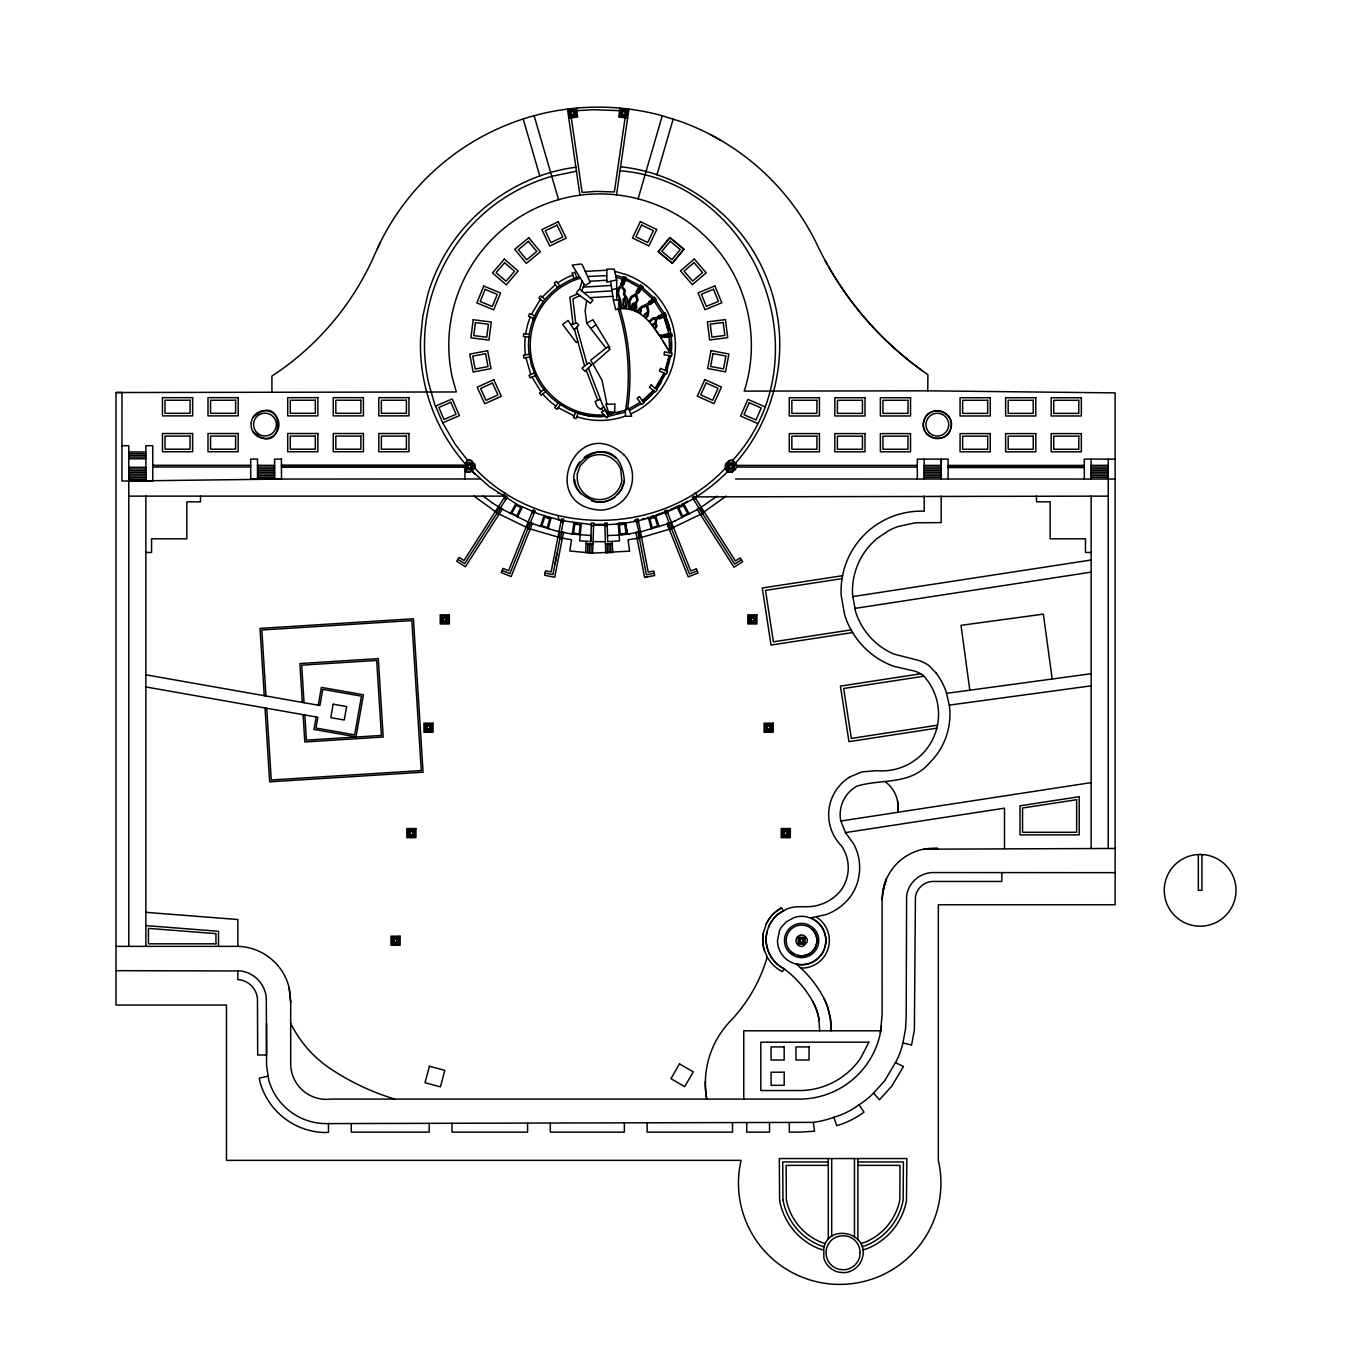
<?xml version="1.0" encoding="UTF-8"?>
<svg xmlns="http://www.w3.org/2000/svg" width="1352" height="1352" viewBox="0 0 1352 1352"><rect width="100%" height="100%" fill="white"/><g stroke="black" fill="none" stroke-linecap="round" stroke-linejoin="round"><path stroke-width="1.5" d="M594.441 524.508L604.124 524.542M604.919 524.627L599.274 524.525M927.726 390.829L1115.113 392.891L1115.113 904.741L938.322 904.741L938.322 1160.371A101.231 101.231 0 0 1 839.693 1284.4A101.231 101.231 0 0 1 741.065 1160.371L226.46 1160.371L226.46 1005.06L116.019 1005.06L116.019 392.519L456.3 391.962L452.295 377.495A151.204 151.052 66.7 0 1 448.898 339.724C450.199 301.682 466.508 264.451 493.615 237.698A151.289 151.289 0 0 1 558.562 199.69C607.403 185.393 662.869 198.068 700.674 232.138A151.289 151.289 0 0 1 720.075 252.993C749.954 291.474 759.418 344.777 744.192 391.117L927.726 390.829L927.911 374.656L922.267 370.685A330.31 330.057 -41.9 0 1 841.265 287.08L839.338 284.19A330.361 330.091 -41.9 0 1 828.539 266.581L825.193 260.581L827.306 264.4M819.718 1030.799L818.72 1018.005A56.547 56.48 -46.9 0 0 812.535 1001.173A104.121 104.003 -46.9 0 0 786.83 970.905L783.957 968.691A32.837 32.803 -46.9 0 1 767.108 931.545L768.46 927.387A32.837 32.803 -46.9 0 1 778.093 914.138M587.495 552.816L587.833 543.707M589.202 552.934L589.523 543.825M590.756 541.628L590.976 535.527M591.415 524.61L590.807 541.628L580.684 540.935L579.619 540.8L581.309 523.799M590.908 553.036L591.23 543.943M562.364 538.147L571.507 539.735L569.834 551.008L592.615 553.154L593.697 522.987L591.415 522.903L591.314 525.759L593.596 525.843M585.619 552.681L586.261 541.307M116.019 946.366L237.851 946.366A54.3 54.3 0 0 1 289.243 988.075L290.697 1002.187L290.697 1063.669A35.693 35.693 0 0 0 330.801 1099.091L799.269 1099.091A82.827 82.827 0 0 0 880.372 1033.097L882.112 1015.2L882.096 899.638L884.039 885.628L886.439 878.952L882.586 892.557M624.387 480.754C618.692 413.526 533.347 481.244 597.516 502.082A25.029 24.978 -24 0 0 615.177 496.742L621.295 489.627L624.387 480.754A25.063 25.063 0 0 1 617.509 494.629M880.372 1033.097L881.538 1026.117M619.875 108.126L618.81 117.066L627.632 118.114M620.078 116.069L620.889 109.292L627.683 110.104L626.872 116.88L620.078 116.069L621.734 114.785L622.19 110.932L620.889 109.292M622.038 114.531L622.427 111.253L625.706 111.641L625.317 114.92L622.038 114.531L622.427 111.253M625.317 114.92L625.706 111.641M626.872 116.88L625.57 115.241L626.027 111.388L627.683 110.104M625.79 409.774L627.227 397.894A228.725 228.725 0 0 0 621.058 319.004L617.965 308.07M627.615 408.879C632.601 374.098 629.61 338.186 618.658 304.791M475.025 467.792C467.268 443.067 455.945 485.334 475.025 467.792A5.695 5.695 0 0 0 474.451 463.482M525.337 336.682L525.184 337.746A75.273 75.273 0 0 0 525.134 351.909L525.489 354.849M525.708 333.86L525.81 333.065A75.273 75.273 0 0 1 529.392 319.359L530.322 317.027M665.218 370.397L669.172 355.525M669.544 352.703L669.629 352.061A69.865 69.865 0 0 0 669.848 349.154M670.862 355.745L666.806 371.056M671.234 352.923L671.319 352.23A71.74 71.656 -23.6 0 0 671.386 338.76L671.099 336.462M625.097 117.81L614.366 191.95L595.978 191.376L582.12 192.44L571.304 117.81M616.529 194.823L628.933 109.106M586.683 300.533L585.163 310.926L586.683 323.179L605.949 348.14M563.463 532.57L572.268 534.074L573.941 522.802M924.193 496.133L924.193 511.208C906.144 510.481 887.943 516.109 873.426 526.874A79.734 79.43 -48.1 0 0 842.583 575.682L841.772 580.532A80.038 79.734 -48.1 0 0 841.181 595.269L844.594 614.619A80.545 80.241 -48.1 0 0 850.205 628.257L852.622 632.533A80.545 80.241 -48.1 0 0 893.672 666.266L912.82 670.677A28.155 28.088 -28.7 0 1 914.983 671.251A27.817 27.75 -6.9 0 1 918.599 672.671L918.718 672.721A28.409 28.341 -28.9 0 1 923.112 675.324L925.005 677.453A56.885 56.767 0.5 0 1 935.026 694.556L935.516 695.908A56.885 56.767 0.5 0 1 937.882 705.558L938.085 706.978A56.97 56.852 0.5 0 1 937.713 723.996L936.818 728.17A56.835 56.733 0.5 0 1 927.387 748.028L926.593 749.076A55.669 55.533 -28.9 0 1 924.126 752.033L924.075 752.101A56.564 56.446 -6.9 0 1 919.411 756.714L919.208 756.883A51.528 51.393 -28.7 0 1 916.521 759.097L910.927 762.9A56.564 56.345 -48.1 0 1 876.907 770.657L861.917 771.874L850.019 776.876M316.165 716.982L313.968 729.421L356.015 736.823L363.435 694.776L321.387 687.357L318.244 705.22M266.547 1023.329L266.547 1065.376L268.811 1080.383A59.961 59.961 0 0 0 325.359 1123.613L813.346 1122.363A98.29 98.29 0 0 0 833.863 1117.293A80.292 80.292 0 0 0 859.027 1104.77A76.489 76.489 0 0 0 873.561 1093.126L884.664 1080.789L895.463 1062.621A73.549 73.549 0 0 0 902.933 1042.865L905.536 1028.99L906.195 1016.484L906.601 895.903A27.108 27.108 0 0 1 932.069 872.564L1115.113 872.648M555.03 563.852L557.125 553.103M560.962 521.635L563.192 522.075L563.75 519.269L561.519 518.83L551.126 571.913L545.549 570.831L544.67 575.293L554.726 577.27L563.581 531.995L561.333 531.556M559.001 537.488L560.1 531.911L561.773 532.232L560.674 537.826L530.237 529.004L511.157 576.56L501.322 572.623L503.028 568.398L508.622 570.645L533.026 509.89L535.122 510.735L530.254 522.886M560.134 537.707L552.934 574.583L545.11 573.062M561.232 532.13L563.412 520.959M784.295 968.945L782.233 971.632L780.172 970.482A36.2 36.2 0 0 1 767.716 957.875L764.556 950.895A36.2 36.2 0 0 1 763.272 933.218L766.195 924.024A36.234 36.2 -46.9 0 1 774.206 913.039L781.54 907.75L783.315 910.673M548.185 528.953L551.075 517.934M767.226 956.962L766.821 958.416A155.193 155.024 -46.9 0 1 730.249 1021.216A89.739 89.638 -46.9 0 0 717.574 1038.032C706.927 1056.284 703.006 1078.288 706.724 1099.091A89.84 89.84 0 0 1 705.338 1081.583M638.11 198.812L662.277 115.765L680.766 121.579A243.022 243.022 0 0 1 817.368 245.253A330.091 330.091 0 0 0 826.849 263.589M656.937 174.831L673.195 119.027M540.377 526.536L543.977 515.703M579.535 288.99L592.92 300.228L590.368 303.254L576.273 292.877L579.535 288.99L582.289 281.284M584.182 284.342L581.816 290.9M621.582 284.106L623.441 279.019L624.776 279.509L622.934 284.596M621.717 284.157L618.185 288.179L617.391 293.502L619.824 301.057L620.399 308.476M622.258 284.342L624.117 279.272M622.799 284.545L622.173 286.269L625.283 290.139L624.658 294.128L627.598 298.927L626.382 308.729M732.209 460.795C825.616 359.818 758.185 182.317 620.027 170.741M605.578 416.517L588.576 415.808L575.546 412.411L573.366 417.65L576.02 418.664L578.081 413.239M579.957 295.581L572.893 298.944L575.715 323.365M575.546 412.411L567.316 408.794L555.976 401.527A71.572 71.572 0 0 1 546.191 392.266L543.352 388.784A71.572 71.572 0 0 1 536.186 377.377L531.285 364.837L528.818 351.588A71.572 71.572 0 0 1 528.869 338.118L529.46 333.657A71.572 71.572 0 0 1 532.874 320.627C538.028 306.532 547.695 294.161 560.134 285.796A71.572 71.572 0 0 1 571.981 279.357L579.417 276.687M532.874 320.627L534.834 315.827L529.595 313.63L528.497 316.25L533.736 318.447M527.06 527.736L529.173 522.447L530.761 523.089L528.632 528.362L499.192 514.047M528.125 528.159L509.89 573.603L502.183 570.51M655.162 388.176L664.136 373.101M665.742 373.693L656.497 389.241A71.386 71.386 0 0 0 661.534 381.889M644.025 316.351L645.597 313.529L647.084 313.394L647.152 315.658L645.225 317.365M377.394 248.599C388.92 223.3 405.008 200.147 424.359 180.222A243.022 243.022 0 0 1 517.275 120.953C563.598 104.577 614.907 102.684 662.277 115.748M632.618 310.115L635.406 303.659L633.311 304.538L631.232 309.709M531.42 314.391L540.428 299.316M517.444 517.292L522.345 507.017M640.595 313.85L641.456 307.935L646.56 305.975L647.692 311.551L643.366 315.827M380.25 242.532L375.079 253.652A277.92 277.92 0 0 1 271.904 376.059L271.938 392.232M510.279 513.709L515.839 503.738M628.663 309.084L628.832 300.719L631.063 296.578L635.524 293.773L639.935 287.435L641.085 288.28L637.907 292.657M629.829 309.355L630.015 301.09L632.06 297.305L635.693 295.513M633.226 310.335L634.189 306.498L635.66 305.434L634.325 310.707M635.389 311.146L636.792 307.276L636.268 303.659L638.059 299.806L636.538 294.313L637.806 292.573M505.057 492.77L502.893 496.133L128.778 496.133M497.249 512.814L464.665 563.632L457.973 559.305M500.308 508.031L507.389 496.995L505.479 495.762L463.99 560.488L459.207 557.396L456.739 561.232L465.375 566.758L502.555 508.774L500.629 507.541M639.834 313.377L640.814 309.185L637.333 312.008M636.285 311.551L640.916 306.921L649.095 302.882M639.716 287.013L636.589 291.339L638.431 292.674L642.606 286.911L640.747 285.576M637.333 292.235L640.51 287.858M558.072 403.065L554.692 407.645L556.99 409.335L560.404 404.704M735.556 469.533C716.29 480.889 729.995 445.704 736.502 467.099L917.366 467.099M252.875 417.582C286.117 387.669 286.117 461.471 252.875 431.558M630.285 309.473L632.347 303.727L635.913 302.206L636.961 300.11L635.474 295.159M569.564 116.88L570.848 115.224L574.701 114.751L576.341 116.035L575.513 109.259L568.736 110.087L569.564 116.88L576.341 116.035M571.102 114.903L570.696 111.624L571.102 114.903L574.38 114.498L573.975 111.219L570.696 111.624M571.017 111.878L573.975 111.219M574.701 114.751L574.228 110.915L575.513 109.259M654.131 328.232L655.754 326.187L655.281 324.176L652.205 325.629M542.22 297.102L555.385 284.664M642.42 400.75L653.337 390.373M643.417 402.152L654.672 391.438M735.556 463.094C772.583 421.165 787.793 361.373 775.592 306.786A180.12 179.867 -7.8 0 0 765.283 274.591C740.862 216.219 683.571 173.343 620.602 166.769M651.512 324.717L654.74 323.043L655.804 319.207L653.117 319.207L649.653 322.199M725.517 468.062C660.79 537.707 539.668 537.775 474.856 468.214M466.119 469.735L467.589 468.265L471.459 468.265L472.947 469.735L466.119 469.735L466.119 462.908L472.947 462.908L472.947 469.735M467.877 467.978L471.172 467.978L467.877 467.978L467.877 464.665L471.172 464.665L471.172 467.978M467.877 464.665L471.172 464.665M466.119 462.908L467.589 464.395L471.459 464.395L472.947 462.908M441.377 622.816L442.848 621.328L446.718 621.328L448.205 622.816L441.377 622.816L441.377 615.988L448.205 615.988L448.205 622.816M443.135 621.041L446.43 621.041L443.135 621.041L443.135 617.746L446.43 617.746L446.43 621.041M443.135 617.746L446.43 617.746M441.377 615.988L442.848 617.458L446.718 617.458L448.205 615.988M425.086 731.145L426.573 729.658L430.443 729.658L431.93 731.145L425.086 731.145L425.086 724.317L431.93 724.317L431.93 731.145M426.86 729.37L430.156 729.37L426.86 729.37L426.86 726.075L430.156 726.075L430.156 729.37M426.86 726.075L430.156 726.075M425.086 724.317L426.573 725.787L430.443 725.787L431.93 724.317M727.511 469.735L728.981 468.265L732.852 468.265L734.339 469.735L727.511 469.735L727.511 462.908L734.339 462.908L734.339 469.735M729.269 467.978L732.581 467.978L729.269 467.978L729.269 464.682L732.581 464.682L732.581 467.978M729.269 464.682L732.581 464.682M727.511 462.908L728.981 464.395L732.852 464.395L734.339 462.908M407.949 836.516L409.436 835.046L413.306 835.046L414.794 836.516L414.794 829.689L407.949 829.689L407.949 836.516L414.794 836.516M409.724 834.759L413.019 834.759L409.724 834.759L409.724 831.446L413.019 831.446L413.019 834.759M409.724 831.446L413.019 831.446M407.949 829.689L409.436 831.176L413.306 831.176L414.794 829.689M392.131 944.152L393.618 942.665L397.488 942.665L398.958 944.152L392.131 944.152L392.131 937.308L398.958 937.308L398.958 944.152M393.905 942.378L397.201 942.378L393.905 942.378L393.905 939.082L397.201 939.082L397.201 942.378M393.905 939.082L397.201 939.082M392.131 937.308L393.618 938.795L397.488 938.795L398.958 937.308M748.94 622.816L750.428 621.328L754.298 621.328L755.768 622.816L748.94 622.816L748.94 615.988L755.768 615.988L755.768 622.816M750.715 621.041L754.01 621.041L754.01 617.746L750.715 617.746L750.715 621.041L754.01 621.041M750.715 617.746L754.01 617.746M748.94 615.988L750.428 617.458L754.298 617.458L755.768 615.988M765.232 731.145L766.702 729.658L770.572 729.658L772.06 731.145L765.232 731.145L765.232 724.317L772.06 724.317L772.06 731.145M766.99 729.37L770.285 729.37L766.99 729.37L766.99 726.075L770.285 726.075L770.285 729.37M766.99 726.075L770.285 726.075M765.232 724.317L766.702 725.787L770.572 725.787L772.06 724.317M782.369 836.516L783.839 835.046L787.709 835.046L789.196 836.516L782.369 836.516L782.369 829.689L789.196 829.689L789.196 836.516M784.126 834.759L787.422 834.759L787.422 831.446L784.126 831.446L784.126 834.759L787.422 834.759M784.126 831.446L787.422 831.446M782.369 829.689L783.839 831.176L787.709 831.176L789.196 829.689M798.187 944.152L799.657 942.665L803.527 942.665L805.015 944.152L805.015 937.308L798.187 937.308L798.187 944.152L805.015 944.152M799.945 942.378L803.24 942.378L799.945 942.378L799.945 939.082L803.24 939.082L803.24 942.378M802.97 942.091L803.24 939.082M798.187 937.308L799.657 938.795L803.527 938.795L805.015 937.308M608.501 416.315L606.862 417.869L601.437 412.14L604.952 410.079L608.501 416.315L625.418 412.09M645.918 318.024L647.912 316.199L648.825 311.366L647.676 305.569L654.064 300.381L653.134 299.299L648.994 302.78M608.975 347.971L609.718 347.312L592.97 319.714L586.683 323.179M593.528 363.705L610.056 349.205L607.825 346.67L590.74 360.156L601.995 380.267L606.963 404.163M651.664 299.975L648.943 302.273L650.413 304.014L655.855 299.417M649.467 303.321L653.591 299.84M717.118 496.133L701.215 507.152M726.108 496.133L702.313 513.168L734.711 564.088L741.42 559.812M543.893 389.444L539.448 392.976L541.222 395.207L545.684 391.641M590.875 328.604L595.978 324.666M778.076 914.206L786.915 909A32.854 32.82 -90 0 1 798.998 906.719L806.975 906.719A43.636 43.585 90 0 0 818.771 905.063L822.54 903.795A43.636 43.585 90 0 0 831.345 899.198L832.967 898.032A43.602 43.551 -90 0 0 838.882 892.709C847.704 883.093 850.374 868.626 846.521 856.272A38.853 38.718 -25.8 0 0 841.434 845.828A44.565 44.413 -25.8 0 1 829.503 823.25L829.148 821.12A44.295 44.143 -25.8 0 1 850.002 776.859M577.777 341.38L576.273 342.512L562.685 324.48L568.077 320.407L574.11 329.787L578.757 325.122L576.746 323.145L570.696 324.48M648.96 321.286L652.661 318.075L658.407 317.078M557.683 283.007L558.072 282.72A75.273 75.273 0 0 1 570.527 275.96L572.758 275.081M640.104 402.423L628.764 408.862M641.101 403.809L629.795 410.264M693.137 498.77L695.063 497.536M693.745 499.733L695.672 498.499M698.95 507.879L697.007 509.113L734.001 567.232L742.67 561.773L740.203 557.903L735.403 560.945L694.151 496.099L692.224 497.316L699.254 508.369M700.674 514.892L702.617 513.659L698.781 508.673L700.218 507.76L703.277 512.577M697.311 509.603L675.172 520.841M700.37 514.402L670.862 528.632L668.801 523.325L670.389 522.7L672.468 528.007M603.854 407.104L600.237 409.233L596.992 406.107L595.167 401.358L600.423 399.347M687.745 501.254L681.526 504.465M695.857 496.877L1108.217 496.133M679.786 505.225L670.338 509.552M631.012 413.78C658.221 401.966 676.473 372.78 675.358 343.154A75.442 75.34 -23.6 0 0 671.048 320.001C665.759 305.13 655.703 292.032 642.69 283.109A75.273 75.273 0 0 0 625.925 274.473L614.721 271.363M658.34 316.959L663.257 314.695L663.849 315.996L656.954 319.004L656.075 322.587L656.987 326.457L654.824 329.178A211.436 211.436 0 0 1 658.694 334.654L664.085 335.465M658.644 317.602L663.562 315.337M662.598 317.027L659.37 318.514L658.424 316.452L664.897 313.478L665.843 315.557M616.613 524.035L619.757 522.649M534.192 373.084L529.004 375.349L530.136 377.952L535.392 375.67M435.479 406.107L452.21 398.908L459.41 415.655L442.679 422.838L434.685 404.214L428.533 382.7A175.506 175.354 66.7 0 1 424.596 338.862C426.319 279.796 460.204 223.097 511.394 193.606A175.287 175.287 0 0 1 551.751 176.335L576.459 171.214M577.642 293.891L569.851 297.17L572.961 323.973M732.395 471.831L736.418 467.809A5.695 5.695 0 0 0 735.86 463.482L733.747 461.387A5.695 5.695 0 0 0 729.455 460.829L725.99 463.482A5.695 5.695 -38.2 0 0 725.416 467.809L728.069 471.257L732.395 471.831A5.695 5.695 0 0 1 728.069 471.257M663.849 512.171L668.784 510.262M800.097 935.246C795.365 936.328 794.452 943.409 798.745 945.656A5.695 5.695 0 0 0 803.071 946.231L807.093 942.209A5.695 5.695 0 0 0 806.536 937.882L804.44 935.804A5.695 5.695 0 0 0 800.13 935.229M697.193 570.865L689.469 573.941L671.386 528.429M625.418 410.264L607.538 414.625M625.435 416.061C609.87 421.621 592.463 421.925 576.763 416.703M665.59 513.574L667.618 512.78L667.229 511.715M669.105 522.582L666.975 523.41L669.477 529.781L671.589 528.953M671.403 522.311L675.189 520.824M655.669 515.163L662.277 512.83M650.684 516.701L653.827 515.619M580.346 278.174L576.729 279.34A69.865 69.865 0 0 0 550.923 295.547L545.093 302.104A69.865 69.865 0 0 0 601.978 415.013L604.04 414.895M611.865 289.75L616.681 288.466M617.036 412.918L619.453 412.309M607.2 524.61C652.306 523.021 696.466 503.502 728.018 471.223L729.455 471.831M640.51 531.894L667.195 523.951L669.477 529.781M660.57 337.425L661.669 336.344L659.421 335.702M661.246 338.439L662.7 336.817L669.629 335.955L669.426 334.552L664.069 335.33M616.681 279.965L606.811 282.196L606.811 269.116L614.214 269.116L616.681 279.965L616.681 299.924M267.916 1076.243L259.246 1078.119L260.26 1082.868A68.851 68.851 0 0 0 325.207 1132.52L328.485 1132.351L328.485 1123.444M860.666 1243.536L864.621 1242.387A57.781 57.781 0 0 0 899.841 1199.562L900.009 1165.373L857.878 1165.373M862.018 1246.679L865.871 1245.513A61.161 61.161 0 0 0 903.153 1200.204L903.423 1161.959L857.878 1161.959M862.677 1249.992L867.122 1248.64A64.524 64.524 0 0 0 906.465 1200.829L906.854 1158.546L779.31 1158.546L779.597 1200.846M647.253 517.613L649.112 517.241M638.161 531.708L635.93 532.147L644.617 577.439L654.689 575.513L653.827 571.034L648.233 572.116L638.043 518.999L635.812 519.422L640.476 537.673L638.803 537.978L638.212 532.299M636.133 521.111L638.364 520.672M636.336 522.227L638.583 521.788M637.215 538.873L639.445 538.434M654.25 573.282L646.425 574.786L639.344 537.876M585.281 271.397L606.811 270.214M587.579 276.467L606.811 275.639M607.487 535.51L621.43 535.02L635.474 532.806M637.113 538.299L628.038 539.854L629.593 551.143L592.615 553.154M641.592 537.454L669.257 529.257L688.185 576.882L698.038 572.995L696.348 568.753L690.737 570.983L667.009 511.225M644.617 577.439L646.746 577.034M621.21 523.275L625.249 522.649M842.583 575.682L762.274 588.002L771.029 645.056L852.622 632.533M842.093 578.639L765.519 590.385L773.412 641.811L851.135 629.88M852.706 596.604L1091.132 560.015M854.717 608.434L1091.132 572.133M920.729 673.786L840.42 686.106L848.955 741.657L936.818 728.17M840.809 821.036L1091.132 782.622M936.006 672.907A68.411 68.276 0.5 0 1 946.113 691.683L949.391 705.524A68.411 68.276 0.5 0 1 948.783 726.801L947.11 733.713A68.192 68.056 0.5 0 1 929.838 762.562C910.149 785.85 881.521 778.397 856.644 786.256A32.837 32.735 -25.8 0 0 840.623 820.258L845.423 832.595L1004.502 808.175L1004.502 848.465M642.251 518.847L644.127 518.56M529.139 354.292L523.477 355.137L523.9 357.959L529.562 357.114M666.046 334.603L671.336 333.843L671.657 336.09L664.609 337.121L664.288 334.857M664.17 336.023L669.527 335.245M610.783 414.219L609.786 412.056M923.923 676.22L843.665 688.489L851.337 738.412L937.477 725.196M946.603 693.356L1091.132 673.718M949.324 705.119L1091.132 685.836M568.736 110.087L570.375 111.388L574.228 110.915M571.355 114.582L574.38 114.498M568.769 118.114L577.608 117.032L576.527 108.126M575.884 167.242C518.695 174.543 466.541 211.537 440.414 262.896A180.289 179.748 52.7 0 0 427.824 294.263L422.804 316.267L420.573 338.71A179.529 179.36 66.7 0 0 424.613 383.562C431.085 412.935 444.994 440.583 464.75 463.28M629.153 533.972L627.26 534.209L625.689 522.937L627.277 534.192M634.206 520.368L636.082 520.165M576.831 110.678L593.562 109.698L619.571 110.678M810.423 917.974L826.63 914.442A55.043 54.993 -90 0 0 835.637 909.981L837.75 908.612A55.009 54.959 -90 0 0 845.49 902.24C857.185 891.002 861.866 873.493 858.672 857.743A50.328 50.142 -25.8 0 0 853.467 843.631L845.423 832.595M589.759 281.267L606.811 280.253M583.185 287.131L611.205 285.475M583.794 292.573L612.033 290.9M589.878 297.693L612.845 296.325M605.764 553.221L605.442 544.112L612.287 543.707M604.952 525.894L607.234 525.827M281.419 479.064L128.778 481.008M250.644 479.064L480.247 478.963M800.925 968.066L803.561 968.049A27.615 27.615 0 0 0 819.244 919.14L816.591 917.247M116.019 392.519L121.984 392.502L121.95 481.008L152.742 480.991L152.742 445.687L145.864 445.687L145.864 480.991M610.597 281.351L613.385 299.924L618.658 299.924L618.658 306.346M121.95 445.687L128.778 445.687L128.778 946.366M128.778 451.957L145.864 451.957M128.778 453.664L145.864 453.664M128.778 455.37L145.864 455.37M128.778 457.077L145.864 457.077M128.778 458.784L145.864 458.784M281.52 459.122L274.591 459.122L274.642 479.064M1115.113 459.122L1084.304 459.122L1084.304 479.047M152.691 465.308L250.728 465.308M257.505 465.308L274.642 465.392M281.419 465.392L463.956 465.392M736.485 465.392L917.366 465.392M924.143 465.392L941.279 465.392M948.107 465.392L1084.304 465.392M1091.132 465.358L1108.217 465.358M281.52 465.494L464.057 465.494L464.04 467.2L281.52 467.2M948.107 465.848L1084.304 465.848M152.742 467.015L250.728 467.015M257.556 467.099L274.642 467.099M924.143 467.099L941.229 467.099M948.107 467.099L1084.304 467.099M1091.132 467.082L1108.217 467.082M128.778 467.319L145.864 467.319M948.107 467.555L1084.304 467.555M1091.132 468.789L1108.217 468.789M128.778 469.026L145.864 469.026M257.556 468.806L274.642 468.806M924.143 468.806L941.229 468.806M128.778 470.75L145.864 470.75M257.556 470.513L274.642 470.513M924.143 470.513L941.229 470.513M1091.132 470.496L1108.217 470.496M128.778 472.456L145.864 472.456M257.556 472.22L274.642 472.22M924.143 472.22L941.229 472.22M1091.132 472.203L1108.217 472.203M257.556 473.927L274.642 473.927M924.143 473.927L941.229 473.927M1091.132 473.91L1108.217 473.91M128.778 474.163L145.864 474.163M257.556 475.634L274.642 475.634M924.143 475.634L941.229 475.634M1091.132 475.617L1108.217 475.617M128.778 475.87L145.864 475.87M257.556 477.357L274.642 477.357M924.143 477.357L941.229 477.357M1091.132 477.324L1108.217 477.324M128.778 477.577L145.864 477.577M735.556 478.997L1115.113 479.03M128.778 479.284L145.864 479.284M145.864 552.478L151.559 552.478L151.559 538.806L186.846 538.806L186.846 501.829L200.519 501.829L200.519 496.133M1091.132 552.478L1085.453 552.478L1085.453 538.806L1050.149 538.806L1050.149 501.829L1036.477 501.829L1036.477 496.133M1115.113 848.465L923.771 849.191L937.899 848.465A51.376 51.376 0 0 0 882.112 899.638M799.945 939.082L802.97 939.37M116.019 970.668L241.129 970.973A30.048 30.048 0 0 1 266.31 997.573L266.547 1055.016L257.674 1055.016L257.455 998.486A21.142 21.142 0 0 0 239.743 979.761L237.851 979.592L237.851 970.668M880.659 1030.799L743.752 1030.799L743.752 1099.091M828.286 1161.959L782.74 1161.959L782.96 1200.204M828.286 1165.373L786.154 1165.373L786.323 1199.562A57.781 57.781 0 0 0 821.526 1242.387L825.464 1243.519M593.629 524.694L604.919 524.745M593.021 541.628L605.375 541.696M590.993 535.51L572.251 534.091M593.646 524.491L599.274 524.728M586.092 543.588L592.987 544.045M591.365 524.542L562.449 520.757M145.864 912.33L237.851 919.529L237.851 946.366M145.864 925.596L218.517 931.274L218.517 946.366M622.19 110.932L626.027 111.388M622.68 111.557L625.401 111.895M622.359 114.278L625.08 114.599M621.734 114.785L625.57 115.241M529.376 334.333L523.731 333.589L523.359 336.411L529.004 337.155M573.4 522.599L577.388 523.275M145.864 674.817L319.917 705.507L322.773 689.351L361.457 696.162L354.63 734.846L315.945 728.035L317.855 717.27L145.864 686.951M615.616 275.318L623.238 277.481M561.181 520.52L538.485 513.912L517.816 504.854L489.356 486.619L472.22 471.324L475.363 474.332M557.582 531.42L559.018 531.674M560.032 538.265L562.263 538.704M824.162 1246.73L820.258 1245.547A61.161 61.161 0 0 1 783.011 1200.204M823.469 1250.076L818.974 1248.724A64.524 64.524 0 0 1 779.698 1200.829M822.844 928.756L824.145 931.494A24.184 24.167 -46.9 0 1 797.241 964.28L794.3 963.537A24.235 24.218 -46.9 0 1 777.485 940.586L779.58 930.362A21.378 21.362 -46.9 0 1 781.642 926.897L786.188 921.912L794.131 917.518A24.252 24.218 -90 0 1 806.13 916.707L811.927 918.566A24.252 24.218 -90 0 1 822.861 928.773M902.933 1042.865L911.552 1045.079L914.374 1030.055L915.422 897.12A18.218 18.218 0 0 1 932.525 881.453L1001.832 881.453L1001.832 872.648M616.039 277.16L628.139 281.182L640.324 288.111M557.599 531.387L532.367 523.731M794.047 953.904L797.781 955.374A15.362 15.345 -46.9 0 0 812.569 951.2A15.379 15.362 -46.9 0 0 811.251 928.554A15.379 15.362 -46.9 0 0 788.824 931.849A15.379 15.362 -46.9 0 0 794.047 953.904A15.379 15.379 0 0 1 790.835 951.504M625.925 278.461L640.172 285.897M574.059 415.808L558.207 407.696M531.961 512.526L534.057 513.371M530.457 522.345L532.587 523.19L530.035 529.545L527.922 528.7M527.838 521.889L502.268 509.248M764.573 406.614L747.859 399.347L740.609 416.061L757.306 423.328M895.463 1062.621L903.474 1066.491L891.762 1086.146L879.442 1099.767L873.561 1093.126M711.253 135.031L720.971 140.439M503.941 498.161L505.851 499.378M492.01 502.674L498.449 506.763M495.339 511.58L474.113 496.133M496.928 513.304L498.871 514.52M497.468 492.567L498.837 493.531M642.487 287.553L653.76 297.829M641.49 288.939L652.458 298.944M555.875 406.039L553.695 404.451A75.273 75.273 0 0 1 543.403 394.7L542.794 393.956M483.103 496.133L492.043 502.657M545.076 299.451L540.682 295.851L538.873 298.048L543.301 301.665M796.429 964.077L802.97 970.043A115.528 115.41 -46.9 0 1 820.427 992.114L823.943 998.334A67.955 67.887 -46.9 0 1 827.508 1006.868L830.415 1018.867L831.108 1030.799L831.176 1028.111A67.853 67.853 0 0 0 823.943 998.334M624.134 454.965C575.935 410.822 536.169 507 600.998 510.127A32.989 32.955 -24 0 0 620.129 502.995C634.848 491.891 636.809 468.383 624.134 454.982M936.023 672.941L928.689 665.336A39.698 39.614 0.5 0 0 924.092 662.666L922.892 662.108A39.783 39.698 -28.9 0 0 917.907 660.249L893.655 653.996A69.053 68.783 -48.1 0 1 855.478 611.273L852.554 594.677A68.445 68.175 -48.1 0 1 876.89 538.62L888.264 530.913A59.572 59.42 -28.7 0 1 897.812 526.621L915.321 522.785L941.178 522.599L941.178 496.133M655.585 300.026L664.255 313.461M654.283 301.124L663.105 315.067M540.986 391.742L531.995 377.14M559.846 285.999L556.517 281.385L554.219 283.041L557.531 287.672M859.027 1104.77L863.996 1112.138A86.967 86.967 0 0 1 836.736 1125.692L833.863 1117.293M663.055 341.245L663.917 342.58A247.602 247.602 0 0 1 669.629 352.078L669.02 333.876L663.9 316.757M608.552 414.489L602.722 405.296L588.39 368.048M601.437 408.524L603.093 411.16M683.892 504.262L689.3 514.013M695.215 492.736L697.328 496.133M442.679 422.838L455.455 444.723L468.029 460.829A5.695 5.695 0 0 1 472.372 461.387M677.251 507.321L682.152 517.596M665.454 316.047L665.911 317.044A71.74 71.656 -23.6 0 1 670.017 329.888L670.727 333.64M621.497 308.459L620.805 300.752L618.422 293.384L619.182 288.922L621.396 287.131L624.083 290.46L623.475 294.398L625.182 297.186L623.137 299.147L623.137 308.459M667.618 512.78L666.587 510.143L664.542 510.921L669.308 523.123M530.795 374.555L525.894 357.655M586.227 370.228L597.804 400.361M576.729 277.532L574.735 272.208L572.065 273.205L574.076 278.546M655.652 515.906L659.184 526.739M534.125 115.748L558.562 199.69M523.207 119.01L539.786 175.98M576.763 327.133L587.022 364.161M574.465 329.432L584.622 366.054M648.504 518.137L651.377 529.156M558.021 515.619L558.951 519.996M613.385 299.924L615.616 309.692C643.18 302.578 657.647 332.862 669.629 352.061A70.017 69.949 -23.6 0 0 669.679 338.913M567.468 109.106L579.94 195.296M1052.194 679.008L1043.372 614.129L961.002 625.334L969.823 690.213M813.346 1122.363L814.512 1131.185L801.449 1132.046L789.314 1132.131L789.314 1123.191M573.721 111.54L574.059 114.261M570.375 111.388L570.848 115.224M289.243 988.075L290.697 1002.187M618.287 523.832L619.554 540.885L607.656 541.696L607.149 522.987L604.868 523.038L605.442 544.112M304.048 702.719L301.682 665.15L376.684 660.435L381.399 735.437L306.397 740.152L304.825 714.971M302.324 702.415L299.874 663.545L378.29 658.61L383.224 737.026L304.808 741.961L303.085 714.667M265.972 696.01L261.832 629.998L411.836 620.568L421.266 770.572L271.262 780.003L266.75 708.262M264.248 695.705L260.006 628.41L413.425 618.76L423.075 772.178L269.656 781.828L265.009 707.958M612.76 552.748L612.186 541.442M610.546 543.808L610.884 552.917M608.856 543.91L609.177 552.985M607.149 544.011L607.471 553.103M1201.911 854.582L1201.911 890.343L1198.328 890.343L1198.328 854.582M1108.217 459.105L1108.217 848.465M1091.132 459.105L1091.132 479.047M1091.132 496.133L1091.132 848.465M948.107 479.064L948.107 459.122L917.315 459.122L917.315 479.064M924.193 459.122L924.143 479.064M857.878 1158.546L857.878 1239.547M854.464 1158.546L854.464 1236.539M831.7 1158.546L831.7 1236.505M828.286 1158.546L828.286 1239.48M803.527 938.795L803.527 942.665M800.232 939.37L800.232 942.091M799.657 938.795L799.657 942.665M787.709 831.176L787.709 835.046M787.134 831.733L787.134 834.471M784.413 831.733L784.413 834.471M783.839 831.176L783.839 835.046M770.572 725.787L770.572 729.658M770.015 726.362L770.015 729.1M769.525 1123.225L769.525 1132.131L746.743 1132.131L746.743 1123.225M767.277 726.362L767.277 729.1M766.702 725.787L766.702 729.658M754.298 617.458L754.298 621.328M753.723 618.033L753.723 620.771M750.985 618.033L750.985 620.771M750.428 617.458L750.428 621.328M732.852 464.395L732.852 468.265M732.514 1123.225L732.514 1132.131L647.118 1132.131L647.118 1123.225M732.294 464.953L732.294 467.691M729.556 464.953L729.556 467.691M728.981 464.395L728.981 468.265M625.249 308.594L625.722 298.065L624.151 299.586L623.39 304.504L624.269 308.526M624.354 1123.225L624.354 1132.131L550.332 1132.131L550.332 1123.242M527.567 1123.242L527.567 1132.131L451.974 1132.131L451.974 1123.242M471.459 464.395L471.459 468.265M470.902 464.953L470.902 467.691M468.164 464.953L468.164 467.691M467.589 464.395L467.589 468.265M464.97 469.668L464.97 479.064M446.718 617.458L446.718 621.328M446.16 618.033L446.16 620.771M443.422 618.033L443.422 620.771M442.848 617.458L442.848 621.328M430.443 725.787L430.443 729.658M429.868 726.362L429.868 729.1M429.192 1123.275L429.192 1132.131L351.267 1132.131L351.267 1123.411M427.147 726.362L427.147 729.1M426.573 725.787L426.573 729.658M413.306 831.176L413.306 835.046M412.732 831.733L412.732 834.471M410.011 831.733L410.011 834.471M409.436 831.176L409.436 835.046M397.488 938.795L397.488 942.665M396.913 939.37L396.913 942.091M394.176 939.37L394.176 942.091M393.618 938.795L393.618 942.665M281.419 459.055L281.52 479.064M257.556 479.064L257.505 459.055L250.678 459.122L250.728 479.064M145.864 496.133L145.864 946.366M922.267 370.685A329.854 329.854 0 0 1 828.539 266.581M669.054 356.421A69.865 69.865 0 0 1 665.725 369.147M664.085 373.22A69.865 69.865 0 0 1 657.697 384.712M652.289 391.624A69.865 69.865 0 0 1 642.673 400.581M653.574 392.756A71.572 71.572 0 0 1 643.704 401.933M602.029 416.72A71.572 71.572 0 0 1 579.822 413.813M665.911 317.044A71.572 71.572 0 0 1 670.017 329.888M811.927 918.566A24.201 24.201 0 0 1 797.274 964.28M783.957 968.691A32.786 32.786 0 0 1 767.108 931.545M768.46 927.387A32.786 32.786 0 0 1 783.197 910.741M766.195 924.024A36.2 36.2 0 0 1 781.54 907.75M897.525 800.992A31.214 31.214 0 0 1 897.627 812.315L897.998 809.493A31.383 31.265 -48.1 0 0 885.729 782.115M812.265 929.449A15.379 15.379 0 0 1 797.781 955.374M812.535 1001.173A56.463 56.463 0 0 1 819.143 1020.54M290.697 1023.329A116.221 116.221 0 0 0 330.463 1068.722A242.667 242.667 0 0 0 394.733 1099.091M764.556 950.895A36.234 36.2 -46.9 0 1 763.272 933.218M471.003 471.831A5.695 5.695 0 0 1 466.677 471.257M615.177 496.742A25.063 25.063 0 0 1 591.365 500.781M580.988 493.886A25.063 25.063 0 0 1 574.684 479.74M575.462 470.378A25.063 25.063 0 0 1 579.636 461.978M584.03 457.483A25.063 25.063 0 0 1 615.954 458.125M577.355 473.842L577.236 479.47A22.494 22.494 0 0 0 587.157 495.846L589.607 497.266A22.494 22.494 0 0 0 611.256 496.336L613.571 494.731A22.494 22.494 0 0 0 621.852 480.382L620.669 469.262A22.494 22.494 0 0 0 616.309 462.046L612.033 458.379A22.494 22.494 0 0 0 587.934 457.872L580.109 465.882L577.355 473.842M580.076 524.83L579.315 533.922L573.535 533.127L574.87 524.12L580.076 524.83M823.757 1247.795L823.875 1258.12A19.959 19.959 0 0 0 838.155 1272.046L843.327 1272.671A19.959 19.959 0 0 0 862.407 1257.647C869.691 1233.058 829.148 1222.715 823.757 1247.795M860.159 1252.51L859.635 1256.938A17.086 17.086 0 0 1 843.293 1269.798L838.865 1269.258A17.086 17.086 0 0 1 826.647 1257.343L826.004 1252.915A17.086 17.086 0 0 1 830.855 1240.781C837.209 1234.207 848.515 1234.072 855.005 1240.494A17.086 17.086 0 0 1 860.159 1252.51M473.217 319.731L470.902 337.797L488.968 340.113L491.283 322.046L473.217 319.731M475.431 322.587L473.758 335.583L486.754 337.256L488.427 324.26L475.431 322.587M664.457 352.044L664.085 354.866L671.707 355.846L672.079 353.024L664.457 352.044M923.855 421.03C918.549 438.183 946.856 445.771 950.845 428.263C956.134 411.109 927.844 403.521 923.855 421.03M333.167 704.189L330.784 717.642L344.253 720.008L346.619 706.555L333.167 704.189M711.017 350.607L707.62 368.505L725.534 371.885L728.914 353.987L711.017 350.607M713.045 353.599L710.628 366.46L723.489 368.893L725.923 356.032L713.045 353.599M549.689 518.762L547.374 527.567L541.814 525.81L544.67 517.157L549.689 518.762M429.446 1066.221L425.018 1082.732L440.414 1086.856L444.842 1070.361L429.446 1066.221M623.559 276.636L620.923 283.869L623.593 284.833L626.23 277.616L623.559 276.636M623.728 277.008L621.278 283.7L623.424 284.478L625.858 277.785L623.728 277.008M868.88 1042.189L860.785 1057.906A74.292 74.292 0 0 1 857.1 1062.892C845 1078.017 826.782 1088.005 807.533 1090.101A74.292 74.292 0 0 1 801.33 1090.523L760.821 1090.557L760.821 1042.189L868.846 1042.189M483.746 286.066L476.833 302.916L493.683 309.828L500.595 292.978L483.746 286.066M485.148 289.412L480.18 301.513L492.28 306.481L497.249 294.381L485.148 289.412M660.52 368.42L659.421 371.056L666.502 374.014L667.601 371.394L660.52 368.42M749.194 402.727L743.972 414.726L755.988 419.948L761.193 407.949L749.194 402.727M704.848 379.523L697.328 396.119L713.924 403.64L721.444 387.061L704.848 379.523M706.133 382.92L700.725 394.852L712.639 400.26L718.047 388.328L706.133 382.92M520.824 507.558L516.903 515.771L511.833 513.253L516.261 505.293L520.824 507.558M640.375 221.61L632.482 238.02L648.892 245.929L656.802 229.519L640.375 221.61M641.575 225.024L635.896 236.837L647.692 242.515L653.371 230.702L641.575 225.024M679.481 1063.872L670.947 1078.659L684.737 1086.636L693.289 1071.832L679.481 1063.872M499.361 507.422L496.285 512.205L497.739 513.118L500.798 508.318L499.361 507.422M640.696 285.188L636.184 291.407L638.499 293.08L642.994 286.844L640.696 285.188M651.123 384.982L649.349 387.213L655.365 391.979L657.14 389.748L651.123 384.982M669.848 237.631L658.272 251.692L672.265 263.285L683.892 249.241L669.865 237.631L658.238 251.658L672.316 263.285L683.909 249.224L669.848 237.631M670.203 241.231L661.838 251.32L671.927 259.668L680.276 249.579L670.203 241.231M504.364 259.128L492.483 272.952L506.29 284.833L518.171 271.008L504.364 259.128M504.634 262.744L496.099 272.665L506.02 281.216L514.554 271.279L504.634 262.744M591.449 364.972L585.095 371.361L581.901 368.183L589.049 362.589L591.449 364.972M694.286 259.009L680.462 270.89L692.342 284.697L706.167 272.817L694.286 259.009M694.015 262.609L684.078 271.16L692.613 281.081L702.55 272.546L694.015 262.609M654.419 297.288L648.538 302.24L650.38 304.42L656.261 299.451L654.419 297.288M528.784 237.766L514.723 249.343L526.317 263.403L540.377 251.81L528.784 237.766M528.446 241.366L518.34 249.697L526.672 259.804L536.778 251.472L528.446 241.366M639.428 396.592L637.113 398.265L641.592 404.501L643.907 402.845L639.428 396.592M590.266 282.382L584.993 285.644L572.2 265.06L580.921 263.995L582.34 264.924L590.266 282.382M683.335 505.597L678.772 507.862L682.692 516.092L687.762 513.557L683.335 505.597M628.477 408.456L625.418 409.96L625.435 416.23L631.688 416.23L628.477 408.456M558.258 221.745L541.848 229.637L549.74 246.047L566.167 238.155L558.258 221.745M557.058 225.159L545.262 230.837L550.94 242.633L562.736 236.955L557.058 225.159M665.032 313.106L658.052 316.3L659.235 318.886L666.215 315.692L665.032 313.106M493.784 379.659L477.205 387.179L484.726 403.775L501.322 396.254L493.784 379.659M492.517 383.055L480.585 388.463L485.993 400.378L497.925 394.97L492.517 383.055M450.875 402.271L438.842 407.442L444.014 419.475L456.047 414.303L450.875 402.271M714.904 285.931L698.038 292.843L704.95 309.709L721.816 302.797L714.904 285.931M713.501 289.277L701.384 294.246L706.352 306.363L718.47 301.395L713.501 289.277M654.892 517.36L649.889 518.948L652.205 527.77L657.748 526.012L654.892 517.36M487.633 350.726L469.735 354.106L473.115 372.02L491.013 368.623L487.633 350.726M485.588 353.717L472.727 356.151L475.16 369.011L488.021 366.595L485.588 353.717M1079.2 796.717L1019.999 805.809L1019.999 834.843L1079.2 834.843L1079.2 796.717M1076.648 799.708L1022.551 808.006L1022.551 832.274L1076.648 832.274L1076.648 799.708M671.572 333.505L663.967 334.62L664.373 337.442L671.978 336.327L671.572 333.505M624.725 524.221L619.503 524.88L620.179 533.972L625.976 533.246L624.725 524.221M725.433 319.596L707.35 321.911L709.665 339.977L727.748 337.662L725.433 319.596M723.202 322.469L710.222 324.125L711.879 337.121L724.875 335.448L723.202 322.469M1200.12 854.464L1195.438 854.768A35.862 35.862 0 0 0 1169.869 909.609A35.862 35.862 0 0 0 1230.371 909.609A35.862 35.862 0 0 0 1204.801 854.768L1200.12 854.464M192.626 397.657L162.46 397.657L162.46 415.875L192.626 415.875L192.626 397.657M238.172 397.657L208.005 397.657L208.005 415.875L238.172 415.875L238.172 397.657M317.872 397.657L287.706 397.657L287.706 415.875L317.872 415.875L317.872 397.657M363.418 397.657L333.251 397.657L333.251 415.875L363.418 415.875L363.418 397.657M408.963 397.657L378.797 397.657L378.797 415.875L408.963 415.875L408.963 397.657M819.447 397.741L789.281 397.741L789.281 415.96L819.447 415.96L819.447 397.741M864.993 397.741L834.826 397.741L834.826 415.96L864.993 415.96L864.993 397.741M910.538 397.741L880.372 397.741L880.372 415.96L910.538 415.96L910.538 397.741M990.256 397.741L960.072 397.741L960.072 415.96L990.256 415.96L990.256 397.741M1035.801 397.741L1005.618 397.741L1005.618 415.96L1035.801 415.96L1035.801 397.741M1081.347 397.741L1051.163 397.741L1051.163 415.96L1081.347 415.96L1081.347 397.741M190.057 400.226L165.012 400.226L165.012 413.306L190.057 413.306L190.057 400.226M235.62 400.226L210.557 400.226L210.557 413.306L235.62 413.306L235.62 400.226M315.32 400.226L290.274 400.226L290.274 413.306L315.32 413.306L315.32 400.226M360.866 400.226L335.82 400.226L335.82 413.306L360.866 413.306L360.866 400.226M406.411 400.226L381.365 400.226L381.365 413.306L406.411 413.306L406.411 400.226M816.895 400.293L791.85 400.293L791.85 413.391L816.895 413.391L816.895 400.293M862.441 400.293L837.395 400.293L837.395 413.391L862.441 413.391L862.441 400.293M907.986 400.293L882.941 400.293L882.941 413.391L907.986 413.391L907.986 400.293M987.687 400.293L962.641 400.293L962.641 413.391L987.687 413.391L987.687 400.293M1033.232 400.293L1008.186 400.293L1008.186 413.391L1033.232 413.391L1033.232 400.293M1078.778 400.293L1053.732 400.293L1053.732 413.391L1078.778 413.391L1078.778 400.293M614.771 404.163L605.764 404.163L608.569 412.056L614.771 412.056L614.771 404.163M192.626 433.519L162.46 433.519L162.46 451.737L192.626 451.737L192.626 433.519M238.172 433.519L208.005 433.519L208.005 451.737L238.172 451.737L238.172 433.519M317.872 433.519L287.706 433.519L287.706 451.737L317.872 451.737L317.872 433.519M363.418 433.519L333.251 433.519L333.251 451.737L363.418 451.737L363.418 433.519M408.963 433.519L378.797 433.519L378.797 451.737L408.963 451.737L408.963 433.519M819.447 433.603L789.281 433.603L789.281 451.822L819.447 451.822L819.447 433.603M864.993 433.603L834.826 433.603L834.826 451.822L864.993 451.822L864.993 433.603M910.538 433.603L880.372 433.603L880.372 451.822L910.538 451.822L910.538 433.603M990.256 433.603L960.072 433.603L960.072 451.822L990.256 451.822L990.256 433.603M1035.801 433.603L1005.618 433.603L1005.618 451.822L1035.801 451.822L1035.801 433.603M1081.347 433.603L1051.163 433.603L1051.163 451.822L1081.347 451.822L1081.347 433.603M190.057 436.088L165.012 436.088L165.012 449.185L190.057 449.185L190.057 436.088M235.62 436.088L210.557 436.088L210.557 449.185L235.62 449.185L235.62 436.088M315.32 436.088L290.274 436.088L290.274 449.185L315.32 449.185L315.32 436.088M360.866 436.088L335.82 436.088L335.82 449.185L360.866 449.185L360.866 436.088M406.411 436.088L381.365 436.088L381.365 449.185L406.411 449.185L406.411 436.088M816.895 436.172L791.85 436.172L791.85 449.27L816.895 449.27L816.895 436.172M862.441 436.172L837.395 436.172L837.395 449.27L862.441 449.27L862.441 436.172M907.986 436.172L882.941 436.172L882.941 449.27L907.986 449.27L907.986 436.172M987.687 436.172L962.641 436.172L962.641 449.27L987.687 449.27L987.687 436.172M1033.232 436.172L1008.186 436.172L1008.186 449.27L1033.232 449.27L1033.232 436.172M1078.778 436.172L1053.732 436.172L1053.732 449.27L1078.778 449.27L1078.778 436.172M449.337 614.839L440.228 614.839L440.228 623.948L449.337 623.948L449.337 614.839M756.917 614.839L747.808 614.839L747.808 623.948L756.917 623.948L756.917 614.839M433.062 723.168L423.953 723.168L423.953 732.277L433.062 732.277L433.062 723.168M773.192 723.168L764.083 723.168L764.083 732.277L773.192 732.277L773.192 723.168M415.926 828.556L406.817 828.556L406.817 837.665L415.926 837.665L415.926 828.556M790.328 828.556L781.219 828.556L781.219 837.665L790.328 837.665L790.328 828.556M400.107 936.176L390.998 936.176L390.998 945.285L400.107 945.285L400.107 936.176M215.948 943.814L148.416 943.814L148.416 928.368L215.948 933.641L215.948 943.814M784.177 1046.921L771.079 1046.921L771.079 1060.019L784.177 1060.019L784.177 1046.921M809.054 1046.921L795.956 1046.921L795.956 1060.019L809.054 1060.019L809.054 1046.921M784.177 1072.221L771.079 1072.221L771.079 1085.318L784.177 1085.318L784.177 1072.221M800.688 957.537L798.136 957.199A17.086 17.052 -46.9 0 1 784.667 937.865A17.086 17.052 -46.9 0 1 803.358 923.484L804.508 923.669A17.103 17.086 -49.4 0 1 807.837 924.616L812.518 927.303A17.069 17.052 -46.9 0 1 800.688 957.554M941.279 479.064L941.279 459.122L941.229 479.064M927.472 434.533A13.976 13.976 0 0 0 950.845 428.263A13.976 13.976 0 0 0 933.725 411.16A13.976 13.976 0 0 0 927.472 434.533M255.089 434.448A13.976 13.976 0 0 0 278.461 428.178A13.976 13.976 0 0 0 261.358 411.076A13.976 13.976 0 0 0 255.089 434.448M668.344 330.243A69.865 69.865 0 0 0 664.339 317.72A70.017 69.949 -23.6 0 1 668.344 330.243M256.914 432.623A11.391 11.391 0 0 0 275.977 427.519A11.391 11.391 0 0 0 262.018 413.56A11.391 11.391 0 0 0 256.914 432.623M929.297 432.708A11.391 11.391 0 0 0 948.343 427.587A11.391 11.391 0 0 0 934.401 413.644A11.391 11.391 0 0 0 929.297 432.708"/></g></svg>
